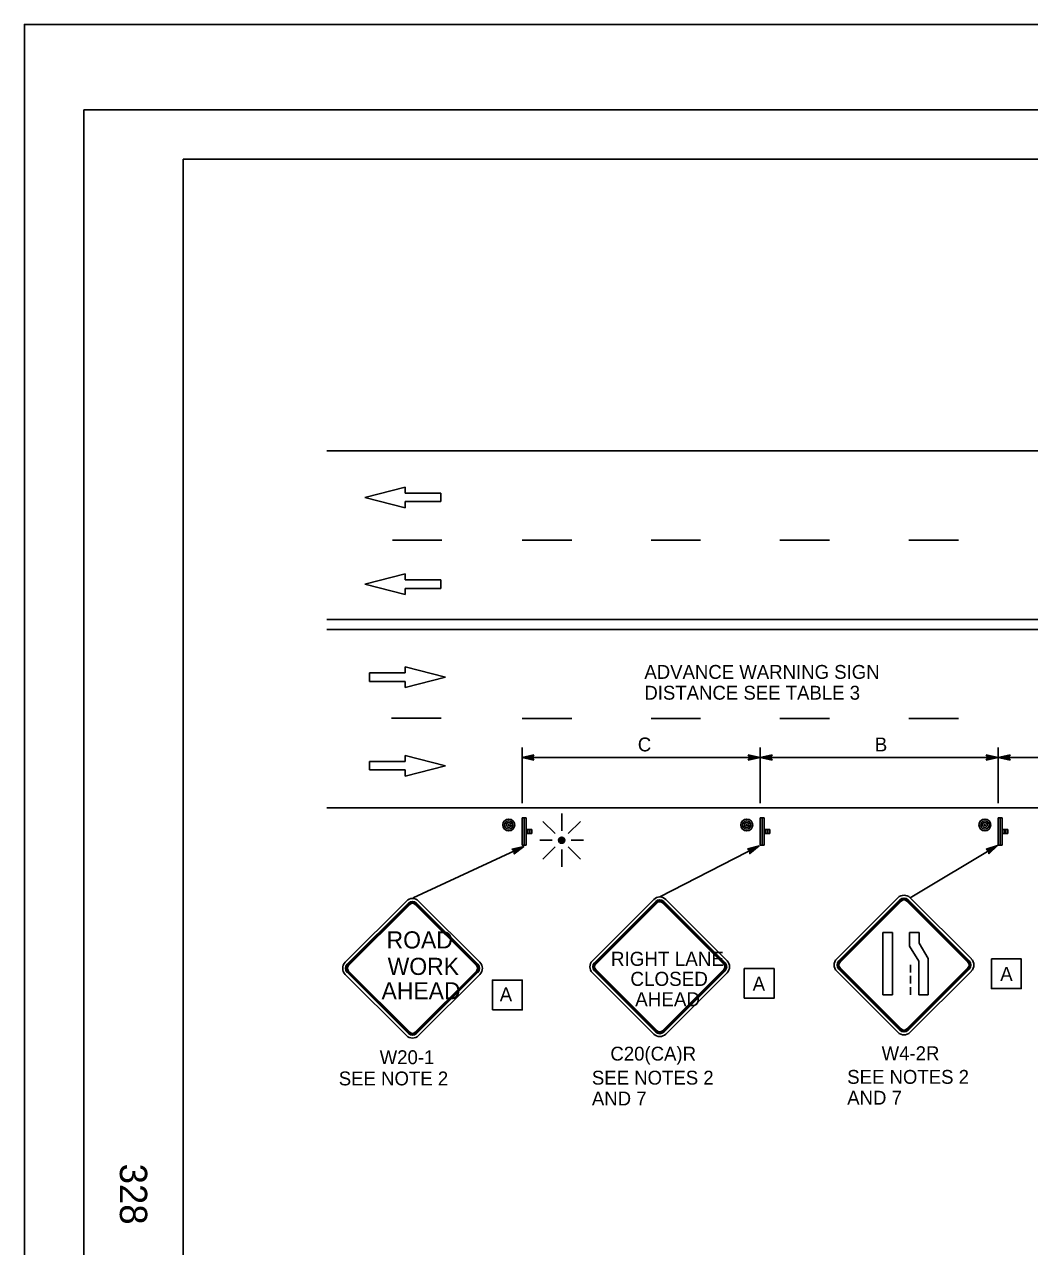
# Model space of a CAD drawing. Extents: x -893 to 867, y -474 to 712.
# Drawn here: x -893 to -387, y 96 to 712 of the extents above; entities that cross this region are included whole.
import ezdxf

# ---------------------------------------------------------------- set-up
doc = ezdxf.new("R2010")
doc.units = 0
for name, color, linetype in [('border_PLOTTING-ELEMENTS', 7, 'Continuous'), ('border_rw_22x34_Cut_Lines', 7, 'Continuous'), ('border_SHEET', 7, 'Continuous'), ('border_WITHIN-BORDER-anno', 7, 'Continuous'), ('pp_PRESENTATION', 7, 'Continuous'), ('rd_ES', 7, 'Continuous'), ('tcd_PVMT-MARKER', 7, 'Continuous'), ('tcd_SIGN-ROADSIDE', 7, 'Continuous'), ('tcd_SIGN-ROADSIDE-anno', 7, 'Continuous'), ('temp_FLASHING-ARROW-SIGN', 7, 'Continuous')]:
    doc.layers.add(name, color=color, linetype=linetype)

msp = doc.modelspace()

# ---------------------------------------------------------------- linework, layer by layer
at = {"layer": 'border_PLOTTING-ELEMENTS'}
for points in [[(-893.43, -474.04), (866.57, -474.04), (866.57, 711.96), (-893.43, 711.96)], [(-863.43, 668.96), (836.57, 668.96), (836.57, -431.04), (-863.43, -431.04)]]:
    msp.add_lwpolyline(points, close=True, dxfattribs=at)
at = {"layer": 'border_rw_22x34_Cut_Lines'}
msp.add_lwpolyline([(-863.43, 668.96), (836.57, 668.96), (836.57, -431.04), (-863.43, -431.04)], close=True, dxfattribs=at)
at = {"layer": 'border_SHEET'}
for p, q in [((-813.43, 643.96), (811.57, 643.96)), ((-813.43, -406.04), (-813.43, 643.96))]:
    msp.add_line(p, q, dxfattribs=at)
at = {"layer": 'pp_PRESENTATION'}
for p, q in [((-721.8, 473.44), (-701.47, 478.66)), ((-701.47, 478.66), (-701.47, 475.56)), ((-701.47, 475.56), (-683.54, 475.56)), ((-683.54, 475.56), (-683.54, 473.44)), ((-701.48, 468.22), (-721.8, 473.44)), ((-683.54, 471.31), (-701.48, 471.31)), ((-701.48, 471.31), (-701.48, 468.22)), ((-683.54, 473.44), (-683.54, 471.31)), ((-721.8, 429.67), (-701.47, 434.88)), ((-701.47, 434.88), (-701.47, 431.79)), ((-701.47, 431.79), (-683.54, 431.79)), ((-683.54, 431.79), (-683.54, 429.67)), ((-701.48, 424.45), (-721.8, 429.67)), ((-683.54, 427.54), (-701.48, 427.54)), ((-701.48, 427.54), (-701.48, 424.45)), ((-683.54, 429.67), (-683.54, 427.54)), ((-719.4, 382.76), (-719.4, 384.89)), ((-719.4, 384.89), (-701.47, 384.89)), ((-719.4, 380.64), (-719.4, 382.76)), ((-701.47, 384.89), (-701.47, 387.98)), ((-701.47, 387.98), (-681.15, 382.76)), ((-681.15, 382.76), (-701.47, 377.55)), ((-701.47, 380.64), (-719.4, 380.64)), ((-701.47, 377.55), (-701.47, 380.64)), ((-719.4, 338.1), (-719.4, 340.22)), ((-719.4, 340.22), (-701.47, 340.22)), ((-701.47, 340.22), (-701.47, 343.32)), ((-701.47, 343.32), (-681.15, 338.1)), ((-719.4, 335.97), (-719.4, 338.1)), ((-701.47, 335.97), (-719.4, 335.97)), ((-681.15, 338.1), (-701.47, 332.88)), ((-701.47, 332.88), (-701.47, 335.97))]:
    msp.add_line(p, q, dxfattribs=at)
at = {"layer": 'rd_ES'}
for p, q in [((-740.99, 496.85), (422.44, 496.85)), ((-740.99, 411.85), (422.44, 411.85)), ((-740.99, 406.85), (422.44, 406.85)), ((-740.99, 316.85), (422.44, 316.85))]:
    msp.add_line(p, q, dxfattribs=at)
at = {"layer": 'tcd_PVMT-MARKER'}
for points in [[(-707.94, 451.85), (-682.94, 451.85)], [(-642.56, 451.85), (-617.56, 451.85)], [(-577.56, 451.85), (-552.56, 451.85)], [(-512.56, 451.85), (-487.56, 451.85)], [(-447.56, 451.85), (-422.56, 451.85)], [(-708.31, 362.05), (-683.31, 362.05)], [(-642.56, 361.85), (-617.56, 361.85)], [(-577.56, 361.85), (-552.56, 361.85)], [(-512.56, 361.85), (-487.56, 361.85)], [(-447.56, 361.85), (-422.56, 361.85)]]:
    msp.add_lwpolyline(points, dxfattribs=at)
at = {"layer": 'tcd_SIGN-ROADSIDE'}
for p, q in [((-455.91, 254.04), (-460.78, 254.04)), ((-460.78, 254.04), (-460.78, 222.47)), ((-455.91, 222.47), (-455.91, 254.04)), ((-442.47, 254.04), (-447.34, 254.04)), ((-447.34, 254.04), (-447.34, 247.14)), ((-442.47, 248.53), (-442.47, 254.04)), ((-447.34, 247.14), (-442.64, 239.54)), ((-437.77, 240.93), (-442.47, 248.53)), ((-437.77, 222.47), (-437.77, 240.93)), ((-446.76, 237.74), (-446.76, 233.89)), ((-442.64, 239.54), (-442.64, 222.47)), ((-446.76, 232.08), (-446.76, 228.29)), ((-460.78, 222.47), (-455.91, 222.47)), ((-446.76, 226.42), (-446.76, 222.47)), ((-442.64, 222.47), (-437.77, 222.47))]:
    msp.add_line(p, q, dxfattribs=at)
for points in [[(-453.09, 271.53), (-483.97, 240.64)], [(-416.09, 240.64), (-446.98, 271.53)], [(-700.86, 269.87), (-731.74, 238.99)], [(-699.84, 268.85), (-730.72, 237.97)], [(-699.5, 268.51), (-730.38, 237.63)], [(-699.16, 268.17), (-730.04, 237.29)], [(-665.56, 237.29), (-696.44, 268.17)], [(-665.22, 237.63), (-696.1, 268.51)], [(-664.88, 237.97), (-695.76, 268.85)], [(-663.86, 238.99), (-694.75, 269.87)], [(-576.23, 270.65), (-607.11, 239.77)], [(-575.21, 269.63), (-606.09, 238.75)], [(-574.87, 269.3), (-605.75, 238.41)], [(-574.53, 268.96), (-605.41, 238.07)], [(-540.93, 238.07), (-571.81, 268.96)], [(-540.59, 238.41), (-571.47, 269.3)], [(-540.25, 238.75), (-571.13, 269.63)], [(-539.23, 239.77), (-570.12, 270.65)], [(-452.07, 270.51), (-482.95, 239.63)], [(-451.73, 270.17), (-482.62, 239.29)], [(-451.39, 269.83), (-482.28, 238.95)], [(-417.79, 238.95), (-448.68, 269.83)], [(-417.45, 239.29), (-448.34, 270.17)], [(-417.11, 239.63), (-448, 270.51)], [(-730.38, 234.24), (-699.5, 203.35)], [(-730.04, 234.57), (-699.16, 203.69)], [(-696.44, 203.69), (-665.56, 234.57)], [(-696.1, 203.35), (-665.22, 234.24)], [(-606.09, 234.68), (-575.21, 203.79)], [(-605.75, 235.02), (-574.87, 204.13)], [(-605.41, 235.36), (-574.53, 204.47)], [(-571.81, 204.47), (-540.93, 235.36)], [(-571.47, 204.13), (-540.59, 235.02)], [(-571.13, 203.79), (-540.25, 234.68)], [(-483.97, 234.53), (-453.09, 203.65)], [(-482.95, 235.55), (-452.07, 204.67)], [(-482.62, 235.89), (-451.73, 205.01)], [(-482.28, 236.23), (-451.39, 205.35)], [(-448.68, 205.35), (-417.79, 236.23)], [(-448.34, 205.01), (-417.45, 235.89)], [(-448, 204.67), (-417.11, 235.55)], [(-446.98, 203.65), (-416.09, 234.53)], [(-731.74, 232.88), (-700.86, 201.99)], [(-730.72, 233.9), (-699.84, 203.01)], [(-695.76, 203.01), (-664.88, 233.9)], [(-694.75, 201.99), (-663.86, 232.88)], [(-607.11, 233.66), (-576.23, 202.77)], [(-570.12, 202.77), (-539.23, 233.66)]]:
    msp.add_lwpolyline(points, dxfattribs=at)
for centre, radius, start, end in [((-573.17, 267.6), 4.32, 45, 135), ((-450.03, 268.47), 4.32, 45, 135), ((-450.03, 268.47), 2.88, 45, 135), ((-697.8, 266.82), 4.32, 45, 135), ((-697.8, 266.82), 2.88, 45, 135), ((-697.8, 266.82), 2.4, 45, 135), ((-697.8, 266.82), 1.92, 45, 135), ((-573.17, 267.6), 2.88, 45, 135), ((-573.17, 267.6), 2.4, 45, 135), ((-573.17, 267.6), 1.92, 45, 135), ((-450.03, 268.47), 2.4, 45, 135), ((-450.03, 268.47), 1.92, 45, 135), ((-480.92, 237.59), 4.32, 135, 224.99989), ((-419.15, 237.59), 4.32, 315, 45), ((-728.69, 235.93), 4.32, 135, 224.99989), ((-728.69, 235.93), 2.88, 135, 224.99989), ((-728.69, 235.93), 2.4, 135, 224.99989), ((-728.69, 235.93), 1.92, 135, 224.99989), ((-666.92, 235.93), 1.92, 315, 45), ((-666.92, 235.93), 2.4, 315, 45), ((-666.92, 235.93), 2.88, 315, 45), ((-666.92, 235.93), 4.32, 315, 45), ((-604.06, 236.71), 4.32, 135, 224.99989), ((-604.06, 236.71), 2.88, 135, 224.99989), ((-604.06, 236.71), 2.4, 135, 224.99989), ((-604.06, 236.71), 1.92, 135, 224.99989), ((-542.29, 236.71), 1.92, 315, 45), ((-542.29, 236.71), 2.4, 315, 45), ((-542.29, 236.71), 2.88, 315, 45), ((-542.29, 236.71), 4.32, 315, 45), ((-480.92, 237.59), 2.88, 135, 224.99989), ((-480.92, 237.59), 2.4, 135, 224.99989), ((-480.92, 237.59), 1.92, 135, 224.99989), ((-419.15, 237.59), 1.92, 315, 45), ((-419.15, 237.59), 2.4, 315, 45), ((-419.15, 237.59), 2.88, 315, 45), ((-697.8, 205.05), 1.92, 225, 315), ((-573.17, 205.83), 2.88, 225, 315), ((-573.17, 205.83), 2.4, 225, 315), ((-573.17, 205.83), 1.92, 225, 315), ((-450.03, 206.7), 4.32, 225, 315), ((-450.03, 206.7), 2.88, 225, 315), ((-450.03, 206.7), 2.4, 225, 315), ((-450.03, 206.7), 1.92, 225, 315), ((-697.8, 205.05), 4.32, 225, 315), ((-697.8, 205.05), 2.88, 225, 315), ((-697.8, 205.05), 2.4, 225, 315), ((-573.17, 205.83), 4.32, 225, 315)]:
    msp.add_arc(centre, radius, start, end, dxfattribs=at)
at = {"layer": 'tcd_SIGN-ROADSIDE-anno'}
for p, q in [((-642.56, 319.2), (-642.56, 347.29)), ((-522.56, 319.2), (-522.56, 347.29)), ((-402.56, 319.2), (-402.56, 347.29)), ((-642.56, 342.29), (-636.56, 343.62)), ((-522.56, 342.29), (-642.56, 342.29)), ((-636.56, 340.95), (-642.56, 342.29)), ((-642.56, 342.29), (-642.56, 342.29)), ((-636.78, 341.31), (-641.18, 342.29)), ((-641.17, 342.3), (-636.8, 343.26)), ((-639.8, 342.29), (-636.97, 342.92)), ((-637.01, 341.67), (-639.8, 342.29)), ((-638.42, 342.29), (-637.21, 342.56)), ((-637.19, 342.01), (-638.42, 342.29)), ((-636.56, 343.62), (-637.36, 342.29)), ((-637.36, 342.29), (-636.56, 340.95)), ((-636.56, 343.62), (-636.56, 343.62)), ((-636.56, 340.95), (-636.56, 340.95)), ((-527.76, 342.29), (-528.56, 343.63)), ((-528.56, 343.63), (-528.56, 343.63)), ((-528.56, 343.63), (-522.56, 342.29)), ((-527.76, 342.29), (-528.56, 343.63)), ((-528.56, 343.63), (-528.56, 343.63)), ((-528.56, 343.63), (-522.56, 342.29)), ((-522.56, 342.29), (-528.56, 340.96)), ((-528.56, 340.96), (-527.76, 342.29)), ((-522.56, 342.29), (-528.56, 340.96)), ((-528.56, 340.96), (-527.76, 342.29)), ((-528.56, 340.96), (-528.56, 340.96)), ((-528.56, 340.96), (-528.56, 340.96)), ((-528.34, 343.28), (-523.94, 342.29)), ((-528.34, 343.28), (-523.94, 342.29)), ((-523.95, 342.29), (-528.33, 341.32)), ((-523.95, 342.29), (-528.33, 341.32)), ((-525.32, 342.29), (-528.15, 341.67)), ((-525.32, 342.29), (-528.15, 341.67)), ((-528.11, 342.92), (-525.32, 342.29)), ((-528.11, 342.92), (-525.32, 342.29)), ((-527.93, 342.57), (-526.7, 342.3)), ((-527.93, 342.57), (-526.7, 342.3)), ((-526.7, 342.3), (-527.91, 342.03)), ((-526.7, 342.3), (-527.91, 342.03)), ((-522.56, 342.29), (-516.56, 343.62)), ((-402.56, 342.29), (-522.56, 342.29)), ((-522.56, 342.29), (-522.56, 342.29)), ((-522.56, 342.29), (-522.56, 342.29)), ((-516.56, 340.95), (-522.56, 342.29)), ((-522.56, 342.29), (-522.56, 342.29)), ((-516.78, 341.31), (-521.18, 342.29)), ((-521.17, 342.3), (-516.8, 343.26)), ((-519.8, 342.29), (-516.97, 342.92)), ((-517.01, 341.67), (-519.8, 342.29)), ((-518.42, 342.29), (-517.21, 342.56)), ((-517.19, 342.01), (-518.42, 342.29)), ((-516.56, 343.62), (-517.36, 342.29)), ((-517.36, 342.29), (-516.56, 340.95)), ((-516.56, 343.62), (-516.56, 343.62)), ((-516.56, 340.95), (-516.56, 340.95)), ((-407.76, 342.29), (-408.56, 343.63)), ((-408.56, 343.63), (-408.56, 343.63)), ((-408.56, 343.63), (-402.56, 342.29)), ((-402.56, 342.29), (-408.56, 340.96)), ((-408.56, 340.96), (-407.76, 342.29)), ((-408.56, 340.96), (-408.56, 340.96)), ((-408.34, 343.28), (-403.94, 342.29)), ((-403.95, 342.29), (-408.33, 341.32)), ((-405.32, 342.29), (-408.15, 341.67)), ((-408.11, 342.92), (-405.32, 342.29)), ((-407.93, 342.57), (-406.7, 342.3)), ((-406.7, 342.3), (-407.91, 342.03)), ((-402.56, 342.29), (-396.56, 343.62)), ((-402.56, 342.29), (-402.56, 342.29)), ((-287.56, 342.29), (-402.56, 342.29)), ((-396.56, 340.95), (-402.56, 342.29)), ((-402.56, 342.29), (-402.56, 342.29)), ((-396.78, 341.31), (-401.18, 342.29)), ((-401.17, 342.3), (-396.8, 343.26)), ((-399.8, 342.29), (-396.97, 342.92)), ((-397.01, 341.67), (-399.8, 342.29)), ((-398.42, 342.29), (-397.21, 342.56)), ((-397.19, 342.01), (-398.42, 342.29)), ((-396.56, 343.62), (-397.36, 342.29)), ((-397.36, 342.29), (-396.56, 340.95)), ((-396.56, 343.62), (-396.56, 343.62)), ((-396.56, 340.95), (-396.56, 340.95)), ((-697.41, 271.53), (-641.74, 297.3)), ((-573.17, 271.92), (-523.1, 297.67)), ((-446.98, 271.53), (-402.84, 297.83))]:
    msp.add_line(p, q, dxfattribs=at)
for points in [[(-647.65, 296.01), (-641.74, 297.3), (-646.55, 293.63), (-646.51, 294.03), (-642.98, 296.72), (-647.32, 295.78), (-646.98, 295.55), (-644.21, 296.15), (-646.46, 294.44), (-646.42, 294.84), (-645.44, 295.58), (-646.65, 295.32), (-646.38, 295.15), (-646.55, 293.63), (-646.38, 295.15)], [(-528.96, 296.14), (-523.1, 297.67), (-527.76, 293.8), (-527.73, 294.21), (-524.32, 297.04), (-528.61, 295.93), (-528.27, 295.71), (-525.52, 296.43), (-527.7, 294.62), (-527.68, 295.02), (-526.73, 295.81), (-527.92, 295.5), (-527.66, 295.33), (-527.76, 293.8), (-527.66, 295.33)], [(-408.58, 295.94), (-402.84, 297.83), (-407.24, 293.68), (-407.24, 294.09), (-404.01, 297.12), (-408.23, 295.75), (-407.87, 295.55), (-405.17, 296.44), (-407.24, 294.5), (-407.23, 294.9), (-406.34, 295.74), (-407.51, 295.36), (-407.23, 295.21), (-407.24, 293.68), (-407.23, 295.21)], [(-405.93, 240.68), (-405.93, 225.68), (-390.93, 225.68), (-390.93, 240.68)], [(-530.55, 220.79), (-530.55, 235.79), (-515.55, 235.79), (-515.55, 220.79)], [(-657.49, 214.97), (-657.49, 229.97), (-642.49, 229.97), (-642.49, 214.97)]]:
    msp.add_lwpolyline(points, close=True, dxfattribs=at)
at = {"layer": 'temp_FLASHING-ARROW-SIGN'}
for p, q in [((-640.59, 311.84), (-642.56, 311.84)), ((-642.56, 311.84), (-642.56, 298.07)), ((-641.57, 311.84), (-641.57, 298.07)), ((-640.59, 298.07), (-640.59, 311.84)), ((-632.11, 310.04), (-625.94, 303.87)), ((-622.6, 305.25), (-622.6, 313.98)), ((-613.09, 310.04), (-619.26, 303.87)), ((-520.59, 311.84), (-522.56, 311.84)), ((-522.56, 311.84), (-522.56, 298.06)), ((-521.58, 311.84), (-521.58, 298.06)), ((-520.59, 298.06), (-520.59, 311.84)), ((-400.59, 311.84), (-402.56, 311.84)), ((-402.56, 311.84), (-402.56, 298.07)), ((-401.58, 311.84), (-401.58, 298.07)), ((-400.59, 298.07), (-400.59, 311.84)), ((-640.59, 305.94), (-639.6, 305.94)), ((-640.59, 304.95), (-640.59, 304.95)), ((-639.6, 303.97), (-640.59, 303.97)), ((-639.6, 305.94), (-637.64, 305.94)), ((-639.6, 305.94), (-639.6, 303.97)), ((-637.64, 303.97), (-639.6, 303.97)), ((-638.62, 305.94), (-638.62, 303.97)), ((-637.64, 305.94), (-637.64, 303.97)), ((-520.59, 305.93), (-519.61, 305.93)), ((-520.59, 304.95), (-520.59, 304.95)), ((-519.61, 303.96), (-520.59, 303.96)), ((-519.61, 305.93), (-517.64, 305.93)), ((-519.61, 305.93), (-519.61, 303.96)), ((-517.64, 303.96), (-519.61, 303.96)), ((-518.62, 305.93), (-518.62, 303.96)), ((-517.64, 305.93), (-517.64, 303.96)), ((-400.59, 305.94), (-399.61, 305.94)), ((-400.59, 304.95), (-400.59, 304.95)), ((-399.61, 303.97), (-400.59, 303.97)), ((-399.61, 305.94), (-397.64, 305.94)), ((-399.61, 305.94), (-399.61, 303.97)), ((-397.64, 303.97), (-399.61, 303.97)), ((-398.62, 305.94), (-398.62, 303.97)), ((-397.64, 305.94), (-397.64, 303.97)), ((-640.59, 298.07), (-642.56, 298.07)), ((-625.94, 297.19), (-632.11, 291.02)), ((-619.26, 297.19), (-613.09, 291.02)), ((-520.59, 298.06), (-522.56, 298.06)), ((-400.59, 298.07), (-402.56, 298.07)), ((-622.6, 287.08), (-622.6, 295.81))]:
    msp.add_line(p, q, dxfattribs=at)
for points in [[(-633.54, 300.53), (-627.32, 300.53)], [(-617.87, 300.53), (-611.66, 300.53)]]:
    msp.add_lwpolyline(points, dxfattribs=at)
for centre, radius in [((-649.28, 308.22), 3), ((-649.28, 308.22), 2.1), ((-649.28, 308.22), 1.2), ((-649.28, 308.22), 0.3), ((-529.28, 308.21), 3), ((-529.28, 308.21), 2.1), ((-529.28, 308.21), 1.2), ((-529.28, 308.21), 0.3), ((-409.28, 308.22), 3), ((-409.28, 308.22), 2.1), ((-409.28, 308.22), 1.2), ((-409.28, 308.22), 0.3), ((-622.6, 300.53), 1.54), ((-622.6, 300.53), 1.35), ((-622.6, 300.53), 1.17), ((-622.6, 300.53), 0.984), ((-622.6, 300.53), 0.8), ((-622.6, 300.53), 0.615), ((-622.6, 300.53), 0.431), ((-622.6, 300.53), 0.185)]:
    msp.add_circle(centre, radius, dxfattribs=at)

# ---------------------------------------------------------------- texts
at = {"layer": 'border_WITHIN-BORDER-anno'}
msp.add_text('328', height=13.779, rotation=270, dxfattribs=at).set_placement((-845.33, 137.4))
at = {"layer": 'tcd_SIGN-ROADSIDE'}
for s, height, p in [('ROAD', 8.64, (-710.86, 245.94)), ('WORK', 8.64, (-710.32, 232.59)), ('RIGHT LANE', 7.102, (-597.8, 237.16)), ('CLOSED', 7.103, (-587.97, 227.06)), ('AHEAD', 8.64, (-713.41, 220.28)), ('AHEAD', 7.102, (-585.56, 216.78))]:
    msp.add_text(s, height=height, dxfattribs=at).set_placement(p)
at = {"layer": 'tcd_SIGN-ROADSIDE-anno'}
for s, p in [('ADVANCE WARNING SIGN', (-580.92, 381.91)), ('DISTANCE SEE TABLE 3', (-580.92, 371.41)), ('C', (-584.22, 345.33)), ('B', (-464.72, 345.33)), ('A', (-401.51, 229.59)), ('A', (-526.32, 224.68)), ('A', (-653.82, 219.28)), ('W20-1', (-714.36, 187.59)), ('C20(CA)R', (-598.04, 189.39)), ('W4-2R', (-461.32, 189.59)), ('SEE NOTE 2', (-734.98, 176.88)), ('SEE NOTES 2', (-607.38, 177.27)), ('SEE NOTES 2', (-478.66, 177.67)), ('AND 7', (-607.38, 166.77)), ('AND 7', (-478.66, 167.17))]:
    msp.add_text(s, height=7, dxfattribs=at).set_placement(p)

doc.saveas('drawing.dxf')
